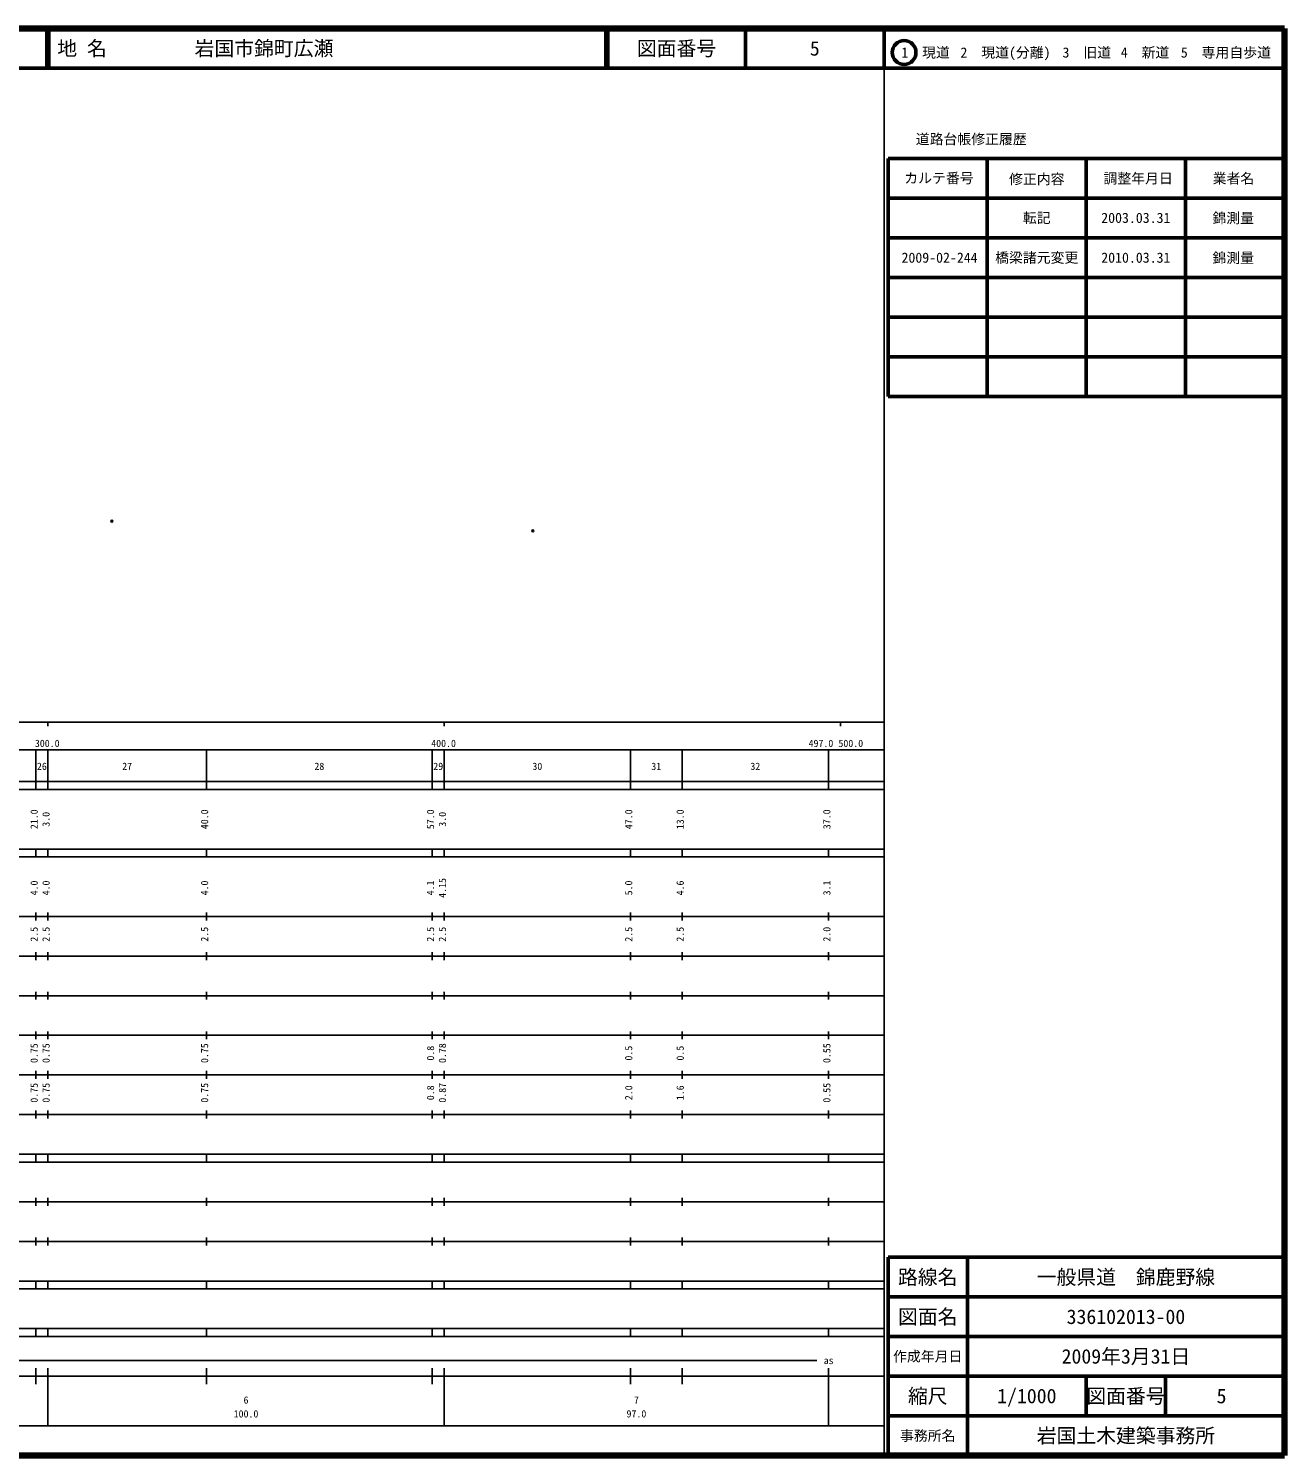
# Model space of a CAD drawing. Units: millimetres on the paper. Extents: x 40 to 680, y 20 to 380.
# Drawn here: x 363.1 to 680, y 20 to 380 of the extents above; entities that cross this region are included whole.
import ezdxf
from ezdxf.enums import TextEntityAlignment as Align

# ---------------------------------------------------------------- set-up
doc = ezdxf.new("R2010")
doc.units = ezdxf.units.MM
doc.header["$PDMODE"] = 32
doc.header["$PDSIZE"] = 0.5
doc.layers.add('M-OTRS', color=6, linetype='Continuous')
doc.layers.add('M-TTL-TXT', color=7, linetype='Continuous')
for name, color, linetype, lineweight in [('M-TTL', 2, 'Continuous', 140), ('M-TTL-BAND', 7, 'Continuous', 25), ('M-TTL-FRAM', 2, 'Continuous', 50), ('M-TTL-LINE', 7, 'Continuous', 50)]:
    doc.layers.add(name, color=color, linetype=linetype, lineweight=lineweight)
doc.styles.add('ＭＳ ゴシック', font='')
doc.styles.get('ＭＳ ゴシック').set_extended_font_data('MS Gothic')

msp = doc.modelspace()

# ---------------------------------------------------------------- linework, layer by layer
at = {"layer": 'M-OTRS'}
for p in [(384.156, 255.692), (490.334, 253.269)]:
    msp.add_point(p, dxfattribs=at)
at = {"layer": 'M-TTL'}
for p, q in [((680, 380), (40, 380)), ((680, 20), (680, 380)), ((40, 20), (680, 20))]:
    msp.add_line(p, q, dxfattribs=at)
at = {"layer": 'M-TTL-BAND'}
for p, q in [((579, 20), (579, 370)), ((40, 205), (579, 205)), ((368, 205), (368, 204)), ((468, 205), (468, 204)), ((568, 205), (568, 204)), ((68, 198), (579, 198)), ((365, 188), (365, 198)), ((368, 188), (368, 198)), ((408, 188), (408, 198)), ((465, 188), (465, 198)), ((468, 188), (468, 198)), ((515, 188), (515, 198)), ((528, 188), (528, 198)), ((565, 188), (565, 198)), ((40, 190), (579, 190)), ((40, 188), (579, 188)), ((40, 173), (579, 173)), ((365, 171), (365, 173)), ((368, 171), (368, 173)), ((408, 171), (408, 173)), ((465, 171), (465, 173)), ((468, 171), (468, 173)), ((515, 171), (515, 173)), ((528, 171), (528, 173)), ((565, 171), (565, 173)), ((40, 171), (579, 171)), ((40, 156), (579, 156)), ((365, 155), (365, 157)), ((368, 155), (368, 157)), ((408, 155), (408, 157)), ((465, 155), (465, 157)), ((468, 155), (468, 157)), ((515, 155), (515, 157)), ((528, 155), (528, 157)), ((565, 155), (565, 157)), ((46, 146), (579, 146)), ((365, 145), (365, 147)), ((368, 145), (368, 147)), ((408, 145), (408, 147)), ((465, 145), (465, 147)), ((468, 145), (468, 147)), ((515, 145), (515, 147)), ((528, 145), (528, 147)), ((565, 145), (565, 147)), ((365, 135), (365, 137)), ((368, 135), (368, 137)), ((408, 135), (408, 137)), ((465, 135), (465, 137)), ((468, 135), (468, 137)), ((515, 135), (515, 137)), ((528, 135), (528, 137)), ((565, 135), (565, 137)), ((52, 136), (579, 136)), ((46, 126), (579, 126)), ((365, 125), (365, 127)), ((368, 125), (368, 127)), ((408, 125), (408, 127)), ((465, 125), (465, 127)), ((468, 125), (468, 127)), ((515, 125), (515, 127)), ((528, 125), (528, 127)), ((565, 125), (565, 127)), ((52, 116), (579, 116)), ((365, 115), (365, 117)), ((368, 115), (368, 117)), ((408, 115), (408, 117)), ((465, 115), (465, 117)), ((468, 115), (468, 117)), ((515, 115), (515, 117)), ((528, 115), (528, 117)), ((565, 115), (565, 117)), ((46, 106), (579, 106)), ((365, 105), (365, 107)), ((368, 105), (368, 107)), ((408, 105), (408, 107)), ((465, 105), (465, 107)), ((468, 105), (468, 107)), ((515, 105), (515, 107)), ((528, 105), (528, 107)), ((565, 105), (565, 107)), ((40, 96), (579, 96)), ((40, 94), (579, 94)), ((365, 94), (365, 96)), ((368, 94), (368, 96)), ((408, 94), (408, 96)), ((465, 94), (465, 96)), ((468, 94), (468, 96)), ((515, 94), (515, 96)), ((528, 94), (528, 96)), ((565, 94), (565, 96)), ((49, 84), (579, 84)), ((365, 83), (365, 85)), ((368, 83), (368, 85)), ((408, 83), (408, 85)), ((465, 83), (465, 85)), ((468, 83), (468, 85)), ((515, 83), (515, 85)), ((528, 83), (528, 85)), ((565, 83), (565, 85)), ((40, 74), (579, 74)), ((365, 73), (365, 75)), ((368, 73), (368, 75)), ((408, 73), (408, 75)), ((465, 73), (465, 75)), ((468, 73), (468, 75)), ((515, 73), (515, 75)), ((528, 73), (528, 75)), ((565, 73), (565, 75)), ((40, 64), (579, 64)), ((40, 62), (579, 62)), ((365, 62), (365, 64)), ((368, 62), (368, 64)), ((408, 62), (408, 64)), ((465, 62), (465, 64)), ((468, 62), (468, 64)), ((515, 62), (515, 64)), ((528, 62), (528, 64)), ((565, 62), (565, 64)), ((40, 52), (579, 52)), ((365, 50), (365, 52)), ((368, 50), (368, 52)), ((408, 50), (408, 52)), ((465, 50), (465, 52)), ((468, 50), (468, 52)), ((515, 50), (515, 52)), ((528, 50), (528, 52)), ((565, 50), (565, 52)), ((40, 50), (579, 50)), ((71, 44), (562, 44)), ((40, 40), (579, 40)), ((365, 38), (365, 42)), ((368, 27.5), (368, 42)), ((408, 38), (408, 42)), ((465, 38), (465, 42)), ((468, 27.5), (468, 42)), ((515, 38), (515, 42)), ((528, 38), (528, 42)), ((565, 27.5), (565, 42)), ((68, 27.5), (579, 27.5))]:
    msp.add_line(p, q, dxfattribs=at)
at = {"layer": 'M-TTL-FRAM'}
for p, q in [((580, 347.197), (580, 287.197)), ((580, 347.197), (680, 347.197)), ((580, 287.197), (680, 287.197)), ((680, 70), (580, 70)), ((580, 70), (580, 20))]:
    msp.add_line(p, q, dxfattribs=at)
at = {"layer": 'M-TTL-LINE'}
for p, q in [((367.75, 380), (367.75, 370)), ((368.25, 380), (368.25, 370)), ((508.747, 380), (508.747, 370)), ((509.247, 380), (509.247, 370)), ((543.997, 380), (543.997, 370)), ((579, 380), (579, 370)), ((40, 370), (680, 370)), ((605, 347.197), (605, 287.197)), ((630, 347.197), (630, 287.197)), ((655, 347.197), (655, 287.197)), ((580, 337.197), (680, 337.197)), ((580, 327.197), (680, 327.197)), ((580, 317.197), (680, 317.197)), ((580, 307.197), (680, 307.197)), ((580, 297.197), (680, 297.197)), ((600, 70), (600, 20)), ((680, 60), (580, 60)), ((680, 50), (580, 50)), ((680, 40), (580, 40)), ((630, 40), (630, 30)), ((650, 40), (650, 30)), ((680, 30), (580, 30))]:
    msp.add_line(p, q, dxfattribs=at)
msp.add_circle((584.031, 373.958), 3, dxfattribs=at)

# ---------------------------------------------------------------- texts
at = {"layer": 'M-TTL-BAND', "style": 'ＭＳ ゴシック'}
for s, p in [('300.0', (367.844, 198.195)), ('400.0', (467.844, 198.195)), ('497.0', (563.051, 198.195)), ('500.0', (570.584, 198.195)), ('26', (366.5, 192.405)), ('27', (388, 192.405)), ('28', (436.5, 192.405)), ('29', (466.5, 192.405)), ('30', (491.5, 192.405)), ('31', (521.5, 192.405)), ('32', (546.5, 192.405)), ('as', (565, 42.5)), ('6', (418, 32.523)), ('7', (516.5, 32.523)), ('100.0', (418, 29.033)), ('97.0', (516.5, 29.033))]:
    msp.add_text(s, height=1.833, dxfattribs=at).set_placement(p, align=Align.BOTTOM_CENTER)
for s, p in [('21.0', (366, 180.5)), ('3.0', (369, 180.5)), ('40.0', (409, 180.5)), ('57.0', (466, 180.5)), ('3.0', (469, 180.5)), ('47.0', (516, 180.5)), ('13.0', (529, 180.5)), ('37.0', (566, 180.5)), ('4.0', (366, 163.174)), ('4.0', (369, 163.174)), ('4.0', (409, 163.174)), ('4.1', (466, 163.174)), ('4.15', (469, 163.174)), ('5.0', (516, 163.174)), ('4.6', (529, 163.174)), ('3.1', (566, 163.174)), ('2.5', (366, 151.5)), ('2.5', (369, 151.5)), ('2.5', (409, 151.5)), ('2.5', (466, 151.5)), ('2.5', (469, 151.5)), ('2.5', (516, 151.5)), ('2.5', (529, 151.5)), ('2.0', (566, 151.5)), ('0.75', (366, 121.5)), ('0.75', (369, 121.5)), ('0.75', (409, 121.5)), ('0.8', (466, 121.5)), ('0.78', (469, 121.5)), ('0.5', (516, 121.5)), ('0.5', (529, 121.5)), ('0.55', (566, 121.5)), ('0.75', (366, 111.5)), ('0.75', (369, 111.5)), ('0.75', (409, 111.5)), ('0.8', (466, 111.5)), ('0.87', (469, 111.5)), ('2.0', (516, 111.5)), ('1.6', (529, 111.5)), ('0.55', (566, 111.5))]:
    msp.add_text(s, height=1.833, rotation=90, dxfattribs=at).set_placement(p, align=Align.BOTTOM_CENTER)
at = {"layer": 'M-TTL-TXT', "style": 'ＭＳ ゴシック'}
for s, p in [('地 名', (370.38, 375)), ('岩国市錦町広瀬', (405.024, 375))]:
    msp.add_text(s, height=3.666, dxfattribs=at).set_placement(p, align=Align.MIDDLE_LEFT)
for s, height, p in [('図面番号', 3.666, (526.622, 375)), ('5', 3.666, (561.497, 375)), ('1\u3000現道', 2.566, (589.448, 373.958)), ('2\u3000現道(分離)', 2.566, (609.619, 373.958)), ('3\u3000旧道', 2.566, (630.121, 373.958)), ('4\u3000新道', 2.566, (644.824, 373.958)), ('5\u3000専用自歩道', 2.566, (665.228, 373.958)), ('道路台帳修正履歴', 2.566, (600.968, 352.113)), ('カルテ番号', 2.566, (592.839, 342.277)), ('修正内容', 2.566, (617.509, 342.023)), ('調整年月日', 2.566, (643.089, 342.197)), ('業者名', 2.566, (667.134, 342.197)), ('転記', 2.566, (617.5, 332.245)), ('2003.03.31', 2.566, (642.5, 332.245)), ('錦測量', 2.566, (667.077, 332.189)), ('2009-02-244', 2.566, (592.982, 322.199)), ('橋梁諸元変更', 2.566, (617.5, 322.199)), ('2010.03.31', 2.566, (642.5, 322.199)), ('錦測量', 2.566, (667.077, 322.142)), ('路線名', 3.666, (590, 65)), ('路線名', 3.666, (590, 65)), ('一般県道\u3000錦鹿野線', 3.666, (640, 65)), ('図面名', 3.666, (590, 55)), ('図面名', 3.666, (590, 55)), ('336102013-00', 3.666, (640, 55)), ('2009年3月31日', 3.666, (640, 45)), ('作成年月日', 2.566, (590, 45)), ('作成年月日', 2.566, (590, 45)), ('縮尺', 3.666, (590, 35)), ('縮尺', 3.666, (590, 35)), ('1/1000', 3.666, (615, 35)), ('図面番号', 3.666, (640, 35)), ('図面番号', 3.666, (640, 35)), ('5', 3.666, (664.125, 35)), ('事務所名', 2.566, (590, 25)), ('事務所名', 2.566, (590, 25)), ('岩国土木建築事務所', 3.666, (640, 25))]:
    msp.add_text(s, height=height, dxfattribs=at).set_placement(p, align=Align.MIDDLE_CENTER)

doc.saveas('drawing.dxf')
